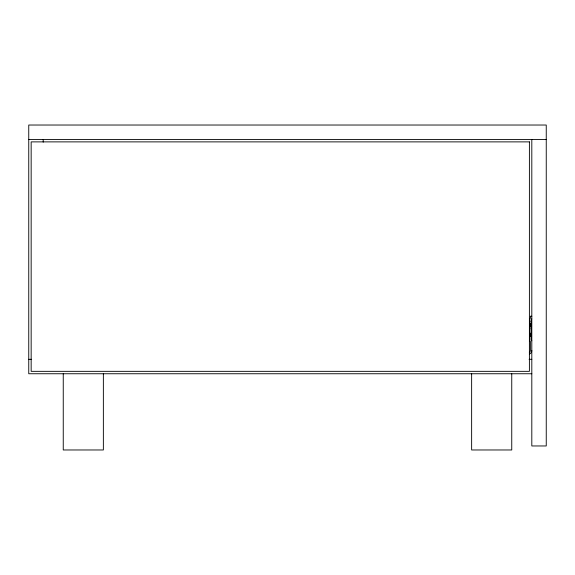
<?xml version="1.0" encoding="UTF-8"?>
<svg xmlns="http://www.w3.org/2000/svg" width="575" height="575" viewBox="0 0 575 575"><rect width="100%" height="100%" fill="white"/><g stroke="black" fill="none" stroke-linecap="round" stroke-linejoin="round"><path stroke-width="0.86" d="M531.81 318.924L531.005 319.722L531.005 340.005L531.81 340.803M531.005 328.821L531.566 328.26L531.566 322.173L531.005 321.598M28.75 139.473L546.25 139.473M531.81 316.221L530.366 316.221L530.366 318.191L529.561 319.233L529.561 340.493L530.366 341.536L530.366 350.484A2.408 2.408 0 0 1 529.316 352.468M530.639 325.213L531.566 325.213M530.639 334.837L531.566 334.837M28.75 359.31L31.445 359.31M529.115 359.31L531.81 359.31M531.81 373.75L28.75 373.75L28.75 125.027L546.25 125.027L546.25 445.963L531.81 445.963L531.81 139.473M531.566 331.789L531.566 337.884M530.639 323.524L530.639 323.969M530.639 324.307L530.639 326.111M530.639 326.284L530.639 326.895M530.639 333.148L530.639 333.766M530.639 333.931L530.639 335.743M530.639 336.073L530.639 336.526M511.75 373.75L511.75 449.973L471.637 449.973L471.637 373.75M103.363 373.75L103.363 449.973L63.25 449.973L63.25 373.75M43.19 139.473L43.19 142.162M531.81 350.484A3.853 3.853 0 0 1 529.367 354.071M529.402 141.881L31.158 141.881L31.158 371.342L529.402 371.342L529.402 141.881"/></g></svg>
